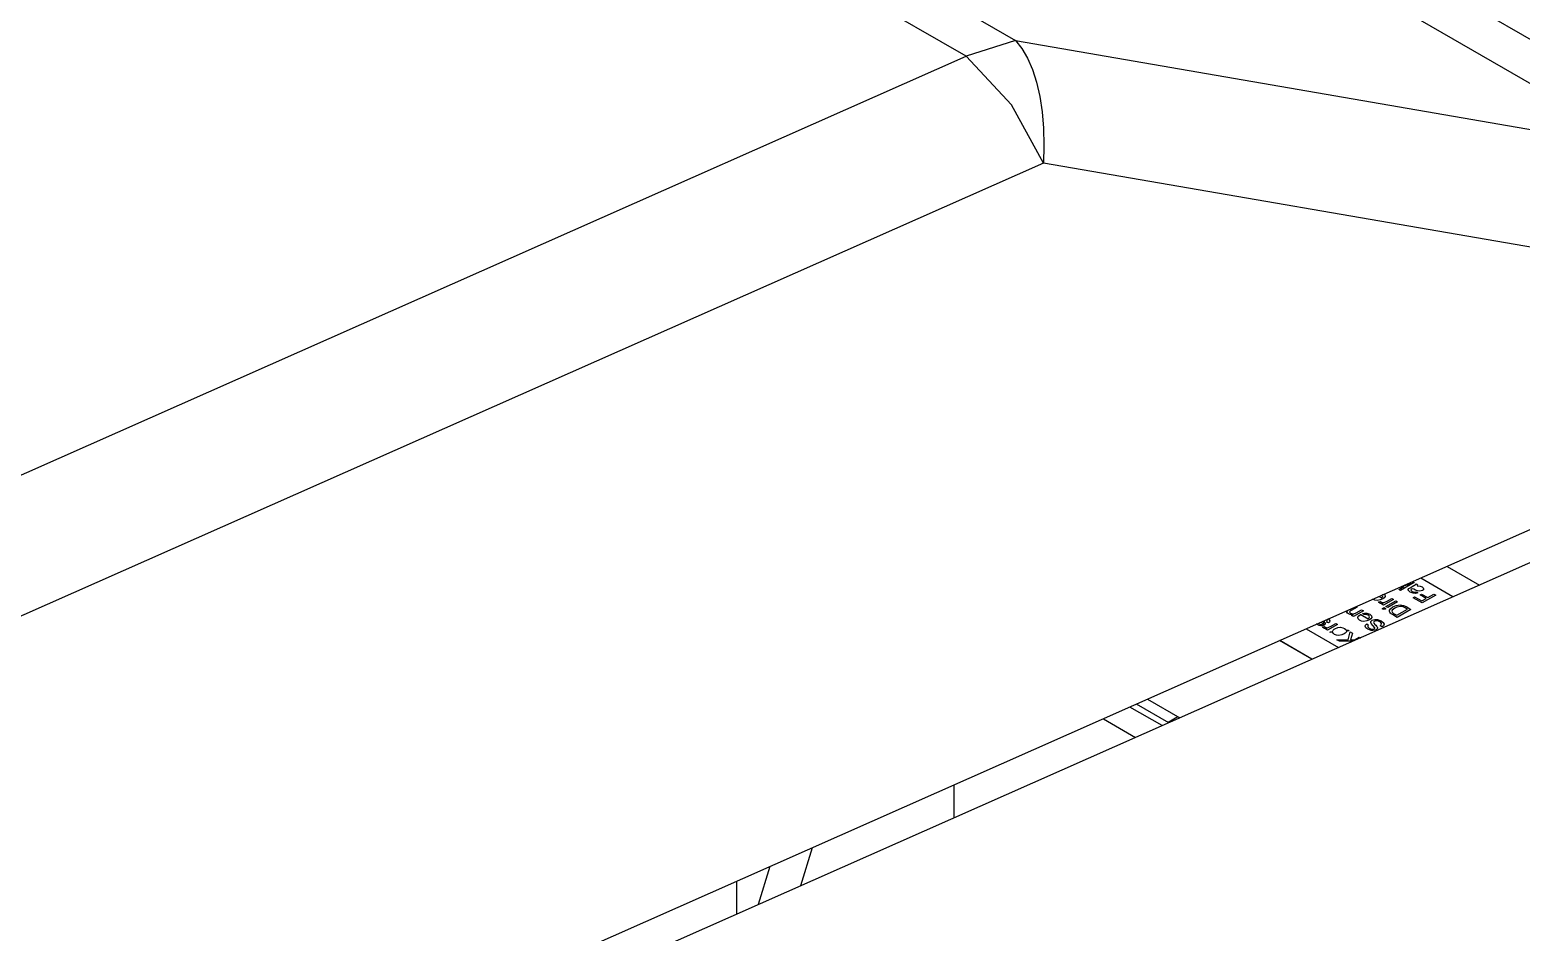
# Model space of a CAD drawing. Extents: x 0 to 258, y 0 to 184.
# Drawn here: x 17.11 to 30.66, y 65.8 to 73.99 of the extents above; entities that cross this region are included whole.
import ezdxf

# ---------------------------------------------------------------- set-up
doc = ezdxf.new("R2010")
doc.units = 0

msp = doc.modelspace()

# ---------------------------------------------------------------- linework, layer by layer
for p, q in [((14.764387, 80.415074), (26.062875, 73.892573)), ((25.614671, 73.74864), (14.316184, 80.27114)), ((31.764639, 72.907795), (20.253955, 79.552533)), ((21.120465, 79.455166), (32.497534, 72.887423)), ((26.06288, 73.892613), (25.614626, 73.748595)), ((26.062875, 73.892573), (31.764639, 72.907795)), ((26.06288, 73.892613), (26.120946, 73.820755)), ((26.120946, 73.820755), (26.172719, 73.732786)), ((11.397039, 67.450771), (25.614671, 73.74864)), ((26.02698, 73.308213), (25.614626, 73.748595)), ((26.172719, 73.732786), (26.217561, 73.629795)), ((26.217561, 73.629795), (26.254909, 73.513066)), ((26.254909, 73.513066), (26.284307, 73.384045)), ((39.63122, 73.391982), (14.364602, 62.199592)), ((26.31661, 72.778981), (26.02698, 73.308213)), ((26.284307, 73.384045), (26.305368, 73.244337)), ((26.305368, 73.244337), (26.317856, 73.095679)), ((26.317856, 73.095679), (26.321613, 72.939913)), ((26.321613, 72.939913), (26.316586, 72.778981)), ((26.31661, 72.778944), (12.159303, 66.507797)), ((32.018374, 71.794166), (26.31661, 72.778944)), ((34.904181, 70.999358), (12.385521, 61.024315)), ((29.983201, 69.118173), (30.27583, 68.949105)), ((29.543994, 68.908888), (29.589237, 68.934817)), ((29.683429, 68.971065), (29.559869, 68.899628)), ((29.589237, 68.934817), (29.572039, 68.935875)), ((29.589565, 68.943755), (29.597767, 68.943715)), ((29.597767, 68.943715), (29.619172, 68.952288)), ((29.619135, 68.95228), (29.653266, 68.972123)), ((29.647181, 68.924498), (29.666496, 68.935611)), ((29.666498, 68.935632), (29.679939, 68.943543)), ((29.669671, 68.979267), (29.683429, 68.971065)), ((29.679939, 68.943543), (29.688353, 68.948808)), ((29.688353, 68.948808), (29.695735, 68.95455)), ((29.695735, 68.95455), (29.701, 68.961032)), ((29.700891, 68.961011), (29.716766, 68.952015)), ((29.714221, 68.946543), (29.710464, 68.942733)), ((29.710522, 68.942731), (29.737631, 68.938815)), ((29.716867, 68.951888), (29.714221, 68.946543)), ((29.737631, 68.938815), (29.755491, 68.931433)), ((30.036118, 68.843007), (29.743489, 69.011811)), ((29.327734, 68.812654), (29.309716, 68.820062)), ((29.349298, 68.809849), (29.327734, 68.812654)), ((29.376555, 68.813606), (29.349298, 68.809849)), ((29.360638, 68.795646), (29.379158, 68.800674)), ((29.367517, 68.845388), (29.386302, 68.834276)), ((29.399097, 68.823396), (29.376555, 68.813606)), ((29.379243, 68.800713), (29.381942, 68.795792)), ((29.386432, 68.8344), (29.39601, 68.842734)), ((29.395904, 68.860091), (29.394316, 68.861414)), ((29.399238, 68.852497), (29.395904, 68.860091)), ((29.39601, 68.842734), (29.399238, 68.852497)), ((29.412845, 68.833358), (29.39906, 68.823409)), ((29.495839, 68.81893), (29.405352, 68.766542)), ((29.420756, 68.845211), (29.412845, 68.833358)), ((29.41303, 68.865557), (29.41811, 68.861192)), ((29.41811, 68.861192), (29.420756, 68.845211)), ((29.423481, 68.795869), (29.431974, 68.800261)), ((29.427577, 68.753842), (29.518064, 68.805965)), ((29.432075, 68.800144), (29.479965, 68.827926)), ((29.479965, 68.827926), (29.495839, 68.81893)), ((29.518064, 68.805965), (29.533939, 68.796969)), ((29.559869, 68.899628), (29.543994, 68.908888)), ((29.629052, 68.909004), (29.634238, 68.916175)), ((29.63011, 68.901279), (29.629052, 68.909004)), ((29.648922, 68.884874), (29.63011, 68.901279)), ((29.634346, 68.916185), (29.641252, 68.920948)), ((29.641252, 68.920948), (29.647125, 68.924467)), ((29.67628, 68.873749), (29.64893, 68.884782)), ((29.656111, 68.908335), (29.654259, 68.903758)), ((29.654351, 68.90375), (29.659114, 68.896315)), ((29.662408, 68.913124), (29.656111, 68.908335)), ((29.659114, 68.896315), (29.666072, 68.891473)), ((29.664059, 68.914153), (29.662471, 68.913359)), ((29.666175, 68.915212), (29.664059, 68.914153)), ((29.666051, 68.891473), (29.674809, 68.88716)), ((29.680466, 68.910343), (29.666178, 68.915212)), ((29.673904, 68.833746), (29.688191, 68.841949)), ((29.756454, 68.786122), (29.673904, 68.833746)), ((29.674809, 68.88716), (29.68526, 68.884488)), ((29.697208, 68.872161), (29.67628, 68.873749)), ((29.697531, 68.90312), (29.680466, 68.910343)), ((29.68526, 68.884488), (29.694256, 68.884753)), ((29.688191, 68.841949), (29.753279, 68.804378)), ((29.694256, 68.884753), (29.702616, 68.886869)), ((29.716867, 68.876791), (29.697208, 68.872161)), ((29.704119, 68.900244), (29.697531, 68.903102)), ((29.702479, 68.886928), (29.716766, 68.876873)), ((29.71285, 68.89691), (29.704119, 68.900244)), ((29.734049, 68.893394), (29.712829, 68.896913)), ((29.747887, 68.894982), (29.734049, 68.893394)), ((29.737404, 68.859411), (29.751691, 68.867613)), ((29.792966, 68.827396), (29.737404, 68.859411)), ((29.759528, 68.899585), (29.747887, 68.894982)), ((29.751691, 68.867613), (29.807254, 68.835599)), ((29.753279, 68.804378), (29.792966, 68.827396)), ((29.755488, 68.931425), (29.766018, 68.923408)), ((29.880279, 68.857559), (29.756454, 68.786122)), ((29.767421, 68.906025), (29.759536, 68.899569)), ((29.766018, 68.923408), (29.770252, 68.913725)), ((29.770252, 68.913725), (29.767421, 68.906025)), ((29.807254, 68.835599), (29.862816, 68.867613)), ((29.862816, 68.867613), (29.880279, 68.857559)), ((29.073237, 68.703781), (29.074824, 68.710792)), ((29.077841, 68.695182), (29.073237, 68.703781)), ((29.074824, 68.710792), (29.080301, 68.717142)), ((29.087154, 68.687932), (29.077841, 68.695182)), ((29.08018, 68.717065), (29.084413, 68.719976)), ((29.103709, 68.681294), (29.087173, 68.687802)), ((29.102529, 68.711898), (29.097687, 68.704675)), ((29.097687, 68.704675), (29.099804, 68.698669)), ((29.099804, 68.698669), (29.105916, 68.693642)), ((29.111472, 68.717798), (29.102529, 68.711898)), ((29.116144, 68.679706), (29.103709, 68.681294)), ((29.105844, 68.693629), (29.114866, 68.689792)), ((29.165375, 68.74908), (29.1114, 68.717859)), ((29.114866, 68.689792), (29.125556, 68.68794)), ((29.128897, 68.680235), (29.116144, 68.679706)), ((29.116163, 68.67288), (29.128863, 68.680288)), ((29.132038, 68.663884), (29.116163, 68.67288)), ((29.125556, 68.68794), (29.136642, 68.688469)), ((29.222525, 68.716007), (29.132038, 68.663884)), ((29.136642, 68.688469), (29.158205, 68.697148)), ((29.158232, 68.697222), (29.20665, 68.725267)), ((29.158761, 68.752784), (29.165375, 68.74908)), ((29.172757, 68.658489), (29.181092, 68.670025)), ((29.181092, 68.670025), (29.194744, 68.679762)), ((29.19471, 68.679762), (29.197091, 68.681085)), ((29.197091, 68.681085), (29.198943, 68.682143)), ((29.198977, 68.68214), (29.265388, 68.643511)), ((29.20665, 68.725267), (29.222525, 68.716007)), ((29.22914, 68.681082), (29.215117, 68.690872)), ((29.215135, 68.69098), (29.234424, 68.694711)), ((29.247047, 68.682262), (29.229108, 68.681204)), ((29.234424, 68.694711), (29.254664, 68.693652)), ((29.257842, 68.679881), (29.247047, 68.682262)), ((29.254664, 68.693652), (29.28148, 68.683757)), ((29.266943, 68.675727), (29.257842, 68.679881)), ((29.274878, 68.669335), (29.266941, 68.675711)), ((29.278212, 68.661741), (29.274878, 68.669335)), ((29.281469, 68.683826), (29.297106, 68.670438)), ((29.297106, 68.670438), (29.299752, 68.654457)), ((29.363992, 68.79041), (29.360526, 68.795649)), ((29.371136, 68.784616), (29.363992, 68.79041)), ((29.377322, 68.782155), (29.371157, 68.784801)), ((29.384598, 68.780832), (29.377322, 68.782155)), ((29.381942, 68.795792), (29.386043, 68.792511)), ((29.403807, 68.782155), (29.384598, 68.780832)), ((29.386035, 68.792501), (29.392411, 68.790119)), ((29.391065, 68.774744), (29.403765, 68.782153)), ((29.405352, 68.766542), (29.391065, 68.774744)), ((29.392411, 68.790119), (29.399926, 68.789326)), ((29.39424, 68.734528), (29.410115, 68.743788)), ((29.410115, 68.725532), (29.39424, 68.734528)), ((29.399926, 68.789326), (29.411408, 68.791178)), ((29.410115, 68.743788), (29.42599, 68.734528)), ((29.42599, 68.734528), (29.410115, 68.725532)), ((29.411416, 68.791212), (29.423481, 68.795869)), ((29.443452, 68.744582), (29.427577, 68.753842)), ((29.533939, 68.796969), (29.443452, 68.744582)), ((29.461632, 68.702251), (29.45925, 68.709395)), ((29.459258, 68.709387), (29.46111, 68.722087)), ((29.46111, 68.722087), (29.469339, 68.733914)), ((29.468405, 68.693891), (29.461632, 68.702251)), ((29.476604, 68.687567), (29.468402, 68.693891)), ((29.469339, 68.733914), (29.490505, 68.749763)), ((29.488484, 68.680238), (29.476604, 68.687567)), ((29.484547, 68.720156), (29.481795, 68.711001)), ((29.481795, 68.711001), (29.484626, 68.701899)), ((29.507645, 68.739523), (29.484547, 68.720156)), ((29.484642, 68.701889), (29.493744, 68.694057)), ((29.530764, 68.655682), (29.488431, 68.680288)), ((29.490468, 68.749757), (29.521089, 68.763013)), ((29.493744, 68.694057), (29.502528, 68.688633)), ((29.502454, 68.68849), (29.527589, 68.674203)), ((29.527952, 68.749273), (29.507632, 68.739536)), ((29.521089, 68.763013), (29.557937, 68.768437)), ((29.527589, 68.674203), (29.622839, 68.728972)), ((29.559329, 68.755623), (29.527952, 68.749273)), ((29.654589, 68.727119), (29.530764, 68.655682)), ((29.557937, 68.768437), (29.586597, 68.763595)), ((29.577963, 68.752721), (29.55931, 68.755605)), ((29.597304, 68.743804), (29.577963, 68.752721)), ((29.586597, 68.763595), (29.610224, 68.752826)), ((29.622839, 68.728972), (29.597175, 68.743788)), ((29.610139, 68.752784), (29.654589, 68.727119)), ((28.702884, 68.550907), (28.995513, 68.381839)), ((28.703149, 68.551172), (28.996042, 68.382103)), ((28.722463, 68.540059), (28.722463, 68.53953)), ((28.809247, 68.587684), (28.798134, 68.595886)), ((28.820658, 68.58249), (28.809307, 68.587703)), ((28.81692, 68.601443), (28.822476, 68.59668)), ((28.837777, 68.578601), (28.820658, 68.58249)), ((28.822407, 68.59663), (28.835213, 68.591259)), ((28.835213, 68.591259), (28.843044, 68.59073)), ((28.852011, 68.579072), (28.837777, 68.578543)), ((28.843113, 68.610174), (28.841261, 68.61229)), ((28.843044, 68.59073), (28.846881, 68.591259)), ((28.846899, 68.606396), (28.843063, 68.610311)), ((28.846881, 68.591259), (28.850109, 68.592582)), ((28.851583, 68.601368), (28.846899, 68.606396)), ((28.850119, 68.592566), (28.852501, 68.594418)), ((28.852929, 68.59917), (28.851606, 68.601286)), ((28.851844, 68.568105), (28.87063, 68.573132)), ((28.855419, 68.562758), (28.851953, 68.567997)), ((28.867595, 68.584337), (28.852011, 68.579072)), ((28.852501, 68.594418), (28.853294, 68.59627)), ((28.853194, 68.596259), (28.852929, 68.59917)), ((28.862563, 68.556964), (28.855419, 68.562758)), ((28.860682, 68.620987), (28.875657, 68.60289)), ((28.868751, 68.554503), (28.862587, 68.557149)), ((28.863751, 68.583186), (28.863751, 68.617318)), ((28.863751, 68.556463), (28.863751, 68.57128)), ((28.876186, 68.592968), (28.867587, 68.584369)), ((28.876027, 68.55318), (28.868751, 68.554503)), ((28.87067, 68.573061), (28.873342, 68.56814)), ((28.873342, 68.56814), (28.877443, 68.564859)), ((28.875657, 68.60289), (28.87698, 68.597942)), ((28.895236, 68.554503), (28.876027, 68.55318)), ((28.87698, 68.597942), (28.876186, 68.592968)), ((28.877461, 68.564848), (28.883838, 68.562467)), ((28.882536, 68.547203), (28.895236, 68.554611)), ((28.896824, 68.539001), (28.882536, 68.547203)), ((28.883838, 68.562467), (28.891352, 68.561673)), ((28.894667, 68.626493), (28.887762, 68.63287)), ((28.906349, 68.604882), (28.888886, 68.613084)), ((28.888963, 68.613158), (28.894519, 68.619455)), ((28.891352, 68.561673), (28.902835, 68.563525)), ((28.894519, 68.619455), (28.894667, 68.626493)), ((28.987311, 68.591124), (28.896824, 68.539001)), ((28.899004, 68.643995), (28.911995, 68.634365)), ((28.902845, 68.56356), (28.91491, 68.568216)), ((28.914429, 68.613304), (28.906386, 68.604917)), ((28.911995, 68.634365), (28.91763, 68.622697)), ((28.91763, 68.622697), (28.914429, 68.613304)), ((28.91491, 68.568216), (28.923404, 68.572608)), ((28.923546, 68.572603), (28.971436, 68.600384)), ((28.94288, 68.527484), (28.944996, 68.534389)), ((28.944996, 68.534389), (28.948118, 68.539575)), ((28.94806, 68.539578), (28.9565, 68.547198)), ((28.9565, 68.547198), (28.964702, 68.552489)), ((28.964718, 68.552484), (28.99078, 68.563279)), ((28.971436, 68.600384), (28.987311, 68.591124)), ((28.99078, 68.563279), (29.015492, 68.565925)), ((29.015484, 68.565822), (29.037524, 68.562012)), ((29.037524, 68.562012), (29.051996, 68.555688)), ((29.051996, 68.555675), (29.063162, 68.546494)), ((29.063162, 68.546494), (29.067395, 68.538001)), ((29.06748, 68.537943), (29.088911, 68.539795)), ((29.070192, 68.53069), (29.068604, 68.524446)), ((29.091027, 68.532386), (29.070125, 68.530799)), ((29.088911, 68.539795), (29.091027, 68.532386)), ((29.17408, 68.642694), (29.172757, 68.658489)), ((29.188712, 68.629306), (29.17408, 68.642694)), ((29.206735, 68.621897), (29.188717, 68.629306)), ((29.228272, 68.619093), (29.206735, 68.621897)), ((29.255532, 68.62285), (29.228272, 68.619093)), ((29.238588, 68.574529), (29.241816, 68.586091)), ((29.246287, 68.560321), (29.238588, 68.574529)), ((29.241816, 68.586091), (29.25269, 68.596013)), ((29.26211, 68.548468), (29.246287, 68.560321)), ((29.252688, 68.596151), (29.27015, 68.585832)), ((29.278074, 68.63264), (29.255532, 68.62285)), ((29.294082, 68.536641), (29.262107, 68.548256)), ((29.262573, 68.578008), (29.262369, 68.569013)), ((29.262369, 68.569013), (29.275704, 68.557106)), ((29.270166, 68.585946), (29.262573, 68.578008)), ((29.265406, 68.643644), (29.274984, 68.651978)), ((29.274984, 68.651978), (29.278212, 68.661741)), ((29.275693, 68.557112), (29.286647, 68.551846)), ((29.291841, 68.642604), (29.278056, 68.632655)), ((29.286647, 68.551846), (29.299797, 68.548804)), ((29.290864, 68.607848), (29.291394, 68.616765)), ((29.294807, 68.599196), (29.290864, 68.607848)), ((29.291394, 68.616765), (29.295786, 68.6233)), ((29.299752, 68.654457), (29.291841, 68.642604)), ((29.310063, 68.535583), (29.294082, 68.536641)), ((29.30974, 68.582789), (29.294817, 68.59922)), ((29.295786, 68.6233), (29.30322, 68.628856)), ((29.299797, 68.548804), (29.310909, 68.549333)), ((29.303257, 68.628861), (29.32535, 68.636058)), ((29.326858, 68.561517), (29.30974, 68.582789)), ((29.325699, 68.537964), (29.310063, 68.535583)), ((29.310909, 68.549333), (29.320381, 68.552693)), ((29.316447, 68.615013), (29.314595, 68.609933)), ((29.314595, 68.609933), (29.317929, 68.602022)), ((29.321553, 68.619273), (29.316447, 68.615013)), ((29.318032, 68.602017), (29.328218, 68.590904)), ((29.320363, 68.552646), (29.325628, 68.557249)), ((29.332004, 68.623017), (29.321553, 68.619313)), ((29.32535, 68.636058), (29.350724, 68.635947)), ((29.325628, 68.557249), (29.326951, 68.561509)), ((29.338955, 68.543229), (29.325699, 68.537964)), ((29.328218, 68.590904), (29.335283, 68.583866)), ((29.344175, 68.62381), (29.332004, 68.623017)), ((29.335283, 68.583866), (29.341924, 68.576696)), ((29.349549, 68.553791), (29.339071, 68.543234)), ((29.341924, 68.576696), (29.347427, 68.569208)), ((29.358992, 68.620953), (29.344175, 68.62381)), ((29.347432, 68.569216), (29.350343, 68.56157)), ((29.350343, 68.56157), (29.349549, 68.553791)), ((29.350724, 68.635947), (29.384905, 68.62412)), ((29.371401, 68.615423), (29.358992, 68.620953)), ((29.380905, 68.608253), (29.371327, 68.615397)), ((29.374872, 68.57862), (29.385111, 68.588462)), ((29.392388, 68.568634), (29.374925, 68.578688)), ((29.386434, 68.599813), (29.380905, 68.608253)), ((29.38491, 68.624109), (29.403431, 68.610219)), ((29.385111, 68.588462), (29.386434, 68.599813)), ((29.405707, 68.57995), (29.392345, 68.568547)), ((29.403431, 68.610219), (29.410919, 68.593365)), ((29.410919, 68.593365), (29.405707, 68.57995)), ((28.755007, 68.275476), (28.462378, 68.444545)), ((28.755536, 68.275476), (28.462643, 68.444545)), ((28.863751, 68.458039), (28.863751, 68.458303)), ((28.919842, 68.525507), (28.942861, 68.527359)), ((28.921694, 68.518099), (28.919842, 68.525507)), ((28.94339, 68.519951), (28.921694, 68.518099)), ((28.947999, 68.510889), (28.943501, 68.519964)), ((28.959561, 68.500967), (28.947999, 68.510889)), ((28.977799, 68.493831), (28.959569, 68.501028)), ((28.999442, 68.491186), (28.977799, 68.493831)), ((29.004773, 68.438195), (28.980961, 68.451953)), ((28.980961, 68.451953), (29.084413, 68.451953)), ((29.026355, 68.495525), (28.999442, 68.491186)), ((29.118809, 68.438195), (29.004773, 68.438195)), ((29.048501, 68.505605), (29.026355, 68.495525)), ((29.057272, 68.511397), (29.048514, 68.505603)), ((29.065977, 68.519758), (29.057272, 68.511397)), ((29.068604, 68.524446), (29.065852, 68.519763)), ((29.084413, 68.451953), (29.101611, 68.525243)), ((29.101611, 68.525243), (29.123042, 68.512807)), ((29.123042, 68.512807), (29.106638, 68.451953)), ((29.106638, 68.451953), (29.142886, 68.451953)), ((29.106902, 68.431316), (29.118809, 68.438195)), ((29.142886, 68.451953), (29.185748, 68.476824)), ((29.185748, 68.476824), (29.196067, 68.470739)), ((28.599432, 68.365699), (28.598903, 68.365435)), ((28.740455, 68.283943), (28.74072, 68.283943)), ((27.454846, 67.699479), (27.161953, 67.868283)), ((27.261965, 67.912733), (27.554859, 67.743664)), ((26.861916, 67.735462), (27.154545, 67.566394)), ((27.394786, 67.672756), (27.101893, 67.841825)), ((27.538454, 67.753189), (27.449819, 67.702125)), ((25.505134, 67.13433), (25.505134, 66.835616)), ((24.215821, 66.56336), (24.111311, 66.218343)), ((23.831911, 66.393233), (23.727401, 66.048217)), ((23.533462, 65.962227), (23.533462, 66.260941))]:
    msp.add_line(p, q)

doc.saveas('drawing.dxf')
